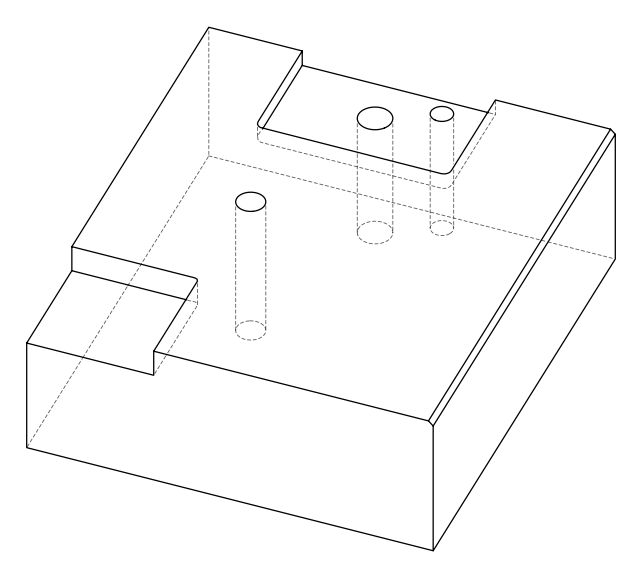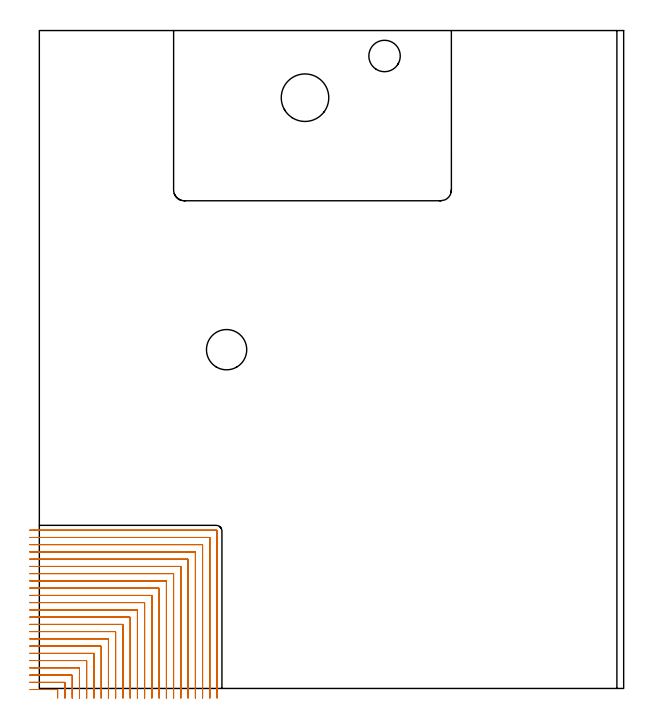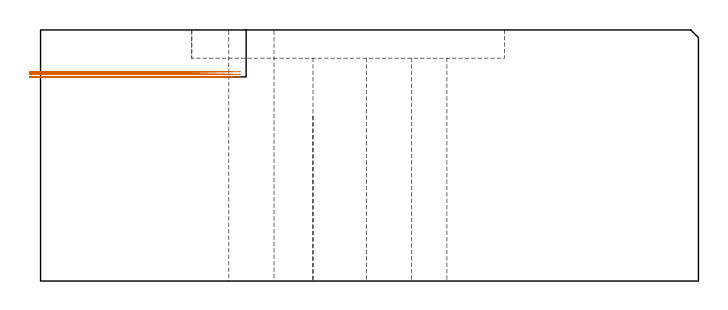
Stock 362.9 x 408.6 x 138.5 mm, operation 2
(PLAN: 17 operations, 14 tool changes, 166.5 min)
(1 AREA_MILL | FG_CHAMFER_SURFACE | UGT0205_001 | 6.7 min | 3604 mm3)
(2 MILL_CORNER_NOTCH_RECTANGULAR | CORNER_NOTCH_RECTANGULAR | NXT0201_008 | Follow Part, ap 1.5, ae 75% | 111.21 min | 297441 mm3)
(3 MILL_SLOT | SLOT_PARTIAL_RECTANGULAR | UGT0201_102 | Follow Part, ap 3, ae 75% | 43.73 min | 284176 mm3)
(4 SPOT_DRILL | STEP1HOLE | NXT0321_9005460120000 | 0.05 min | 175 mm3)
(5 SPOT_DRILL_1 | STEP1HOLE_1 | NXT0321_9005460120000 | 0.05 min | 184 mm3)
(6 SPOT_DRILL_2 | STEP1HOLE_2 | NXT0321_9005460120000 | 0.05 min | 182 mm3)
(7 DRILL_BLIND_HOLE_INTO_CENTER | STEP1HOLE | NXT0301_037 | 0.05 min | 252 mm3)
(8 GUN_DRILL_THROUGH_HOLE | STEP1HOLE | UGT0307_002 | 0.62 min | 3617 mm3)
(9 SPADE_DRILL_TO_ENLARGE_THROUGH_HOLE | STEP1HOLE | UGT0306_006 | 0.58 min | 22031 mm3)
(10 DRILL_TO_ENLARGE_THROUGH_HOLE | STEP1HOLE | UGT0301_059 | 0.6 min | 41832 mm3)
(11 DRILL_BLIND_HOLE_INTO_CENTER_1 | STEP1HOLE_1 | NXT0301_037 | 0.05 min | 257 mm3)
(12 GUN_DRILL_THROUGH_HOLE_1 | STEP1HOLE_1 | UGT0307_002 | 0.6 min | 3161 mm3)
(13 SPADE_DRILL_TO_ENLARGE_THROUGH_HOLE_1 | STEP1HOLE_1 | UGT0306_010 | 0.53 min | 33056 mm3)
(14 DRILL_BLIND_HOLE_INTO_CENTER_2 | STEP1HOLE_2 | NXT0301_037 | 0.05 min | 233 mm3)
(15 GUN_DRILL_THROUGH_HOLE_2 | STEP1HOLE_2 | UGT0307_002 | 0.57 min | 3153 mm3)
(16 SPADE_DRILL_TO_ENLARGE_THROUGH_HOLE_2 | STEP1HOLE_2 | UGT0306_006 | 0.52 min | 19580 mm3)
(17 DRILL_TO_ENLARGE_THROUGH_HOLE_1 | STEP1HOLE_2 | UGT0301_394 | 0.55 min | 60812 mm3)
(TOOL UGT0205_001 | Chamfer Mill 20 x 3 x 45 deg. | D20 FL50 Z2)
(TOOL NXT0201_008 | ENDMILL 6mm [2P460-0600-NA 1630] | D6 FL26 Z6)
(TOOL UGT0201_102 | End Mill 12 mm | D12 FL16 Z2)
(TOOL NXT0321_9005460120000 | NC Spot Drill, 142deg, 12mm, Carbide, Uncoated | D12 PA142 FL30 Z2)
(TOOL NXT0301_037 | Carbide Drill 6.6mm [860.1-0660-033A1-MM 2214] | D6.6 PA140 FL53 Z2)
(TOOL UGT0307_002 | Gun Drill 6 mm | D6 PA130 FL24 Z1)
(TOOL UGT0306_006 | Spade Drill 15.5mm | D15.5 PA132 FL10 Z2)
(TOOL UGT0301_059 | Twist Drill 25 mm | D25 PA118 FL160 Z2)
(TOOL UGT0306_010 | Spade Drill 19.5mm | D19.5 PA132 FL10 Z2)
(TOOL UGT0301_394 | Twist Drill 29.5 mm | D29.5 PA118 FL165 Z2)
(OP 2 MILL_CORNER_NOTCH_RECTANGULAR, part 2 of 2)
G0 Z148.5
X15.9 Y-6.
Z115.478
G1 Y-3.
Y3.506 F500.
G3 X15.606 Y3.8 R0.3
G1 X-3.
X-6. F250.
G0 Z148.5
X20.4 Y-6.
Z115.478
G1 Y-3.
Y8.006 F500.
G3 X20.106 Y8.3 R0.3
G1 X-3.
X-6. F250.
G0 Z148.5
X24.9 Y-6.
Z115.478
G1 Y-3.
Y12.506 F500.
G3 X24.606 Y12.8 R0.3
G1 X-3.
X-6. F250.
G0 Z148.5
X29.4 Y-6.
Z115.478
G1 Y-3.
Y17.005 F500.
G3 X29.105 Y17.3 R0.3
G1 X-3.
X-6. F250.
G0 Z148.5
X33.9 Y-6.
Z115.478
G1 Y-3.
Y21.505 F500.
G3 X33.605 Y21.8 R0.3
G1 X-3.
X-6. F250.
G0 Z148.5
X38.4 Y-6.
Z115.478
G1 Y-3.
Y26.005 F500.
G3 X38.105 Y26.3 R0.3
G1 X-3.
X-6. F250.
G0 Z148.5
X42.9 Y-6.
Z115.478
G1 Y-3.
Y30.505 F500.
G3 X42.605 Y30.8 R0.3
G1 X-3.
X-6. F250.
G0 Z148.5
X47.4 Y-6.
Z115.478
G1 Y-3.
Y35.005 F500.
G3 X47.105 Y35.3 R0.3
G1 X-3.
X-6. F250.
G0 Z148.5
X51.9 Y-6.
Z115.478
G1 Y-3.
Y39.505 F500.
G3 X51.605 Y39.8 R0.3
G1 X-3.
X-6. F250.
G0 Z148.5
X56.4 Y-6.
Z115.478
G1 Y-3.
Y44.004 F500.
G3 X56.104 Y44.3 R0.3
G1 X-3.
X-6. F250.
G0 Z148.5
X60.9 Y-6.
Z115.478
G1 Y-3.
Y48.504 F500.
G3 X60.604 Y48.8 R0.3
G1 X-3.
X-6. F250.
G0 Z148.5
X65.4 Y-6.
Z115.478
G1 Y-3.
Y53.004 F500.
G3 X65.104 Y53.3 R0.3
G1 X-3.
X-6. F250.
G0 Z148.5
X69.9 Y-6.
Z115.478
G1 Y-3.
Y57.504 F500.
G3 X69.604 Y57.8 R0.3
G1 X-3.
X-6. F250.
G0 Z148.5
X74.4 Y-6.
Z115.478
G1 Y-3.
Y62.004 F500.
G3 X74.104 Y62.3 R0.3
G1 X-3.
X-6. F250.
G0 Z148.5
X78.9 Y-6.
Z115.478
G1 Y-3.
Y66.504 F500.
G3 X78.604 Y66.8 R0.3
G1 X-3.
X-6. F250.
G0 Z148.5
X83.4 Y-6.
Z115.478
G1 Y-3.
Y71.003 F500.
G3 X83.103 Y71.3 R0.3
G1 X-3.
X-6. F250.
G0 Z148.5
X87.9 Y-6.
Z115.478
G1 Y-3.
Y75.503 F500.
G3 X87.603 Y75.8 R0.3
G1 X-3.
X-6. F250.
G0 Z148.5
X92.4 Y-6.
Z115.478
G1 Y-3.
Y80.003 F500.
G3 X92.103 Y80.3 R0.3
G1 X-3.
X-6. F250.
G0 Z148.5
X96.9 Y-6.
Z115.478
G1 Y-3.
Y84.503 F500.
G3 X96.603 Y84.8 R0.3
G1 X-3.
X-6. F250.
G0 Z148.5
X101.4 Y-6.
Z115.478
G1 Y-3.
Y89.003 F500.
G3 X101.103 Y89.3 R0.3
G1 X-3.
X-6. F250.
G0 Z148.5
X105.9 Y-6.
Z115.478
G1 Y-3.
Y93.503 F500.
G3 X105.603 Y93.8 R0.3
G1 X-3.
X-6. F250.
G0 Z148.5
X110.4 Y-6.
Z115.478
G1 Y-3.
Y97.7 F500.
G3 X109.8 Y98.3 R0.6
G1 X-3.
X-6. F250.
G0 Z148.5
X11.4 Y-6.
Z114.039
G1 Y-3.
Y-0.994 F500.
G3 X11.106 Y-0.7 R0.3
G1 X-2.917
X-5.917 F250.
G0 Z148.5
X15.9 Y-6.
Z114.039
G1 Y-3.
Y3.506 F500.
G3 X15.606 Y3.8 R0.3
G1 X-3.
X-6. F250.
G0 Z148.5
X20.4 Y-6.
Z114.039
G1 Y-3.
Y8.006 F500.
G3 X20.106 Y8.3 R0.3
G1 X-3.
X-6. F250.
G0 Z148.5
X24.9 Y-6.
Z114.039
G1 Y-3.
Y12.506 F500.
G3 X24.606 Y12.8 R0.3
G1 X-3.
X-6. F250.
G0 Z148.5
X29.4 Y-6.
Z114.039
G1 Y-3.
Y17.005 F500.
G3 X29.105 Y17.3 R0.3
G1 X-3.
X-6. F250.
G0 Z148.5
X33.9 Y-6.
Z114.039
G1 Y-3.
Y21.505 F500.
G3 X33.605 Y21.8 R0.3
G1 X-3.
X-6. F250.
G0 Z148.5
X38.4 Y-6.
Z114.039
G1 Y-3.
Y26.005 F500.
G3 X38.105 Y26.3 R0.3
G1 X-3.
X-6. F250.
G0 Z148.5
X42.9 Y-6.
Z114.039
G1 Y-3.
Y30.505 F500.
G3 X42.605 Y30.8 R0.3
G1 X-3.
X-6. F250.
G0 Z148.5
X47.4 Y-6.
Z114.039
G1 Y-3.
Y35.005 F500.
G3 X47.105 Y35.3 R0.3
G1 X-3.
X-6. F250.
G0 Z148.5
X51.9 Y-6.
Z114.039
G1 Y-3.
Y39.505 F500.
G3 X51.605 Y39.8 R0.3
G1 X-3.
X-6. F250.
G0 Z148.5
X56.4 Y-6.
Z114.039
G1 Y-3.
Y44.004 F500.
G3 X56.104 Y44.3 R0.3
G1 X-3.
X-6. F250.
G0 Z148.5
X60.9 Y-6.
Z114.039
G1 Y-3.
Y48.504 F500.
G3 X60.604 Y48.8 R0.3
G1 X-3.
X-6. F250.
G0 Z148.5
X65.4 Y-6.
Z114.039
G1 Y-3.
Y53.004 F500.
G3 X65.104 Y53.3 R0.3
G1 X-3.
X-6. F250.
G0 Z148.5
X69.9 Y-6.
Z114.039
G1 Y-3.
Y57.504 F500.
G3 X69.604 Y57.8 R0.3
G1 X-3.
X-6. F250.
G0 Z148.5
X74.4 Y-6.
Z114.039
G1 Y-3.
Y62.004 F500.
G3 X74.104 Y62.3 R0.3
G1 X-3.
X-6. F250.
G0 Z148.5
X78.9 Y-6.
Z114.039
G1 Y-3.
Y66.504 F500.
G3 X78.604 Y66.8 R0.3
G1 X-3.
X-6. F250.
G0 Z148.5
X83.4 Y-6.
Z114.039
G1 Y-3.
Y71.003 F500.
G3 X83.103 Y71.3 R0.3
G1 X-3.
X-6. F250.
G0 Z148.5
X87.9 Y-6.
Z114.039
G1 Y-3.
Y75.503 F500.
G3 X87.603 Y75.8 R0.3
G1 X-3.
X-6. F250.
G0 Z148.5
X92.4 Y-6.
Z114.039
G1 Y-3.
Y80.003 F500.
G3 X92.103 Y80.3 R0.3
G1 X-3.
X-6. F250.
G0 Z148.5
X96.9 Y-6.
Z114.039
G1 Y-3.
Y84.503 F500.
G3 X96.603 Y84.8 R0.3
G1 X-3.
X-6. F250.
G0 Z148.5
X101.4 Y-6.
Z114.039
G1 Y-3.
Y89.003 F500.
G3 X101.103 Y89.3 R0.3
G1 X-3.
X-6. F250.
G0 Z148.5
X105.9 Y-6.
Z114.039
G1 Y-3.
Y93.503 F500.
G3 X105.603 Y93.8 R0.3
G1 X-3.
X-6. F250.
G0 Z148.5
X110.4 Y-6.
Z114.039
G1 Y-3.
Y97.7 F500.
G3 X109.8 Y98.3 R0.6
G1 X-3.
X-6. F250.
G0 Z148.5
X11.4 Y-6.
Z112.6
G1 Y-3.
Y-0.994 F500.
G3 X11.106 Y-0.7 R0.3
G1 X-2.917
X-5.917 F250.
G0 Z148.5
X15.9 Y-6.
Z112.6
G1 Y-3.
Y3.506 F500.
G3 X15.606 Y3.8 R0.3
G1 X-3.
X-6. F250.
G0 Z148.5
X20.4 Y-6.
Z112.6
G1 Y-3.
Y8.006 F500.
G3 X20.106 Y8.3 R0.3
G1 X-3.
X-6. F250.
G0 Z148.5
X24.9 Y-6.
Z112.6
G1 Y-3.
Y12.506 F500.
G3 X24.606 Y12.8 R0.3
G1 X-3.
X-6. F250.
G0 Z148.5
X29.4 Y-6.
Z112.6
G1 Y-3.
Y17.005 F500.
G3 X29.105 Y17.3 R0.3
G1 X-3.
X-6. F250.
G0 Z148.5
X33.9 Y-6.
Z112.6
G1 Y-3.
Y21.505 F500.
G3 X33.605 Y21.8 R0.3
G1 X-3.
X-6. F250.
G0 Z148.5
X38.4 Y-6.
Z112.6
G1 Y-3.
Y26.005 F500.
G3 X38.105 Y26.3 R0.3
G1 X-3.
X-6. F250.
G0 Z148.5
X42.9 Y-6.
Z112.6
G1 Y-3.
Y30.505 F500.
G3 X42.605 Y30.8 R0.3
G1 X-3.
X-6. F250.
G0 Z148.5
X47.4 Y-6.
Z112.6
G1 Y-3.
Y35.005 F500.
G3 X47.105 Y35.3 R0.3
G1 X-3.
X-6. F250.
G0 Z148.5
X51.9 Y-6.
Z112.6
G1 Y-3.
Y39.505 F500.
G3 X51.605 Y39.8 R0.3
G1 X-3.
X-6. F250.
G0 Z148.5
X56.4 Y-6.
Z112.6
G1 Y-3.
Y44.004 F500.
G3 X56.104 Y44.3 R0.3
G1 X-3.
X-6. F250.
G0 Z148.5
X60.9 Y-6.
Z112.6
G1 Y-3.
Y48.504 F500.
G3 X60.604 Y48.8 R0.3
G1 X-3.
X-6. F250.
G0 Z148.5
X65.4 Y-6.
Z112.6
G1 Y-3.
Y53.004 F500.
G3 X65.104 Y53.3 R0.3
G1 X-3.
X-6. F250.
G0 Z148.5
X69.9 Y-6.
Z112.6
G1 Y-3.
Y57.504 F500.
G3 X69.604 Y57.8 R0.3
G1 X-3.
X-6. F250.
G0 Z148.5
X74.4 Y-6.
Z112.6
G1 Y-3.
Y62.004 F500.
G3 X74.104 Y62.3 R0.3
G1 X-3.
X-6. F250.
G0 Z148.5
X78.9 Y-6.
Z112.6
G1 Y-3.
Y66.504 F500.
G3 X78.604 Y66.8 R0.3
G1 X-3.
X-6. F250.
G0 Z148.5
X83.4 Y-6.
Z112.6
G1 Y-3.
Y71.003 F500.
G3 X83.103 Y71.3 R0.3
G1 X-3.
X-6. F250.
G0 Z148.5
X87.9 Y-6.
Z112.6
G1 Y-3.
Y75.503 F500.
G3 X87.603 Y75.8 R0.3
G1 X-3.
X-6. F250.
G0 Z148.5
X92.4 Y-6.
Z112.6
G1 Y-3.
Y80.003 F500.
G3 X92.103 Y80.3 R0.3
G1 X-3.
X-6. F250.
G0 Z148.5
X96.9 Y-6.
Z112.6
G1 Y-3.
Y84.503 F500.
G3 X96.603 Y84.8 R0.3
G1 X-3.
X-6. F250.
G0 Z148.5
X101.4 Y-6.
Z112.6
G1 Y-3.
Y89.003 F500.
G3 X101.103 Y89.3 R0.3
G1 X-3.
X-6. F250.
G0 Z148.5
X105.9 Y-6.
Z112.6
G1 Y-3.
Y93.503 F500.
G3 X105.603 Y93.8 R0.3
G1 X-3.
X-6. F250.
G0 Z148.5
X110.4 Y-6.
Z112.6
G1 Y-3.
Y97.7 F500.
G3 X109.8 Y98.3 R0.6
G1 X-3.
X-6. F250.
G0 Z148.5
M5
M2
